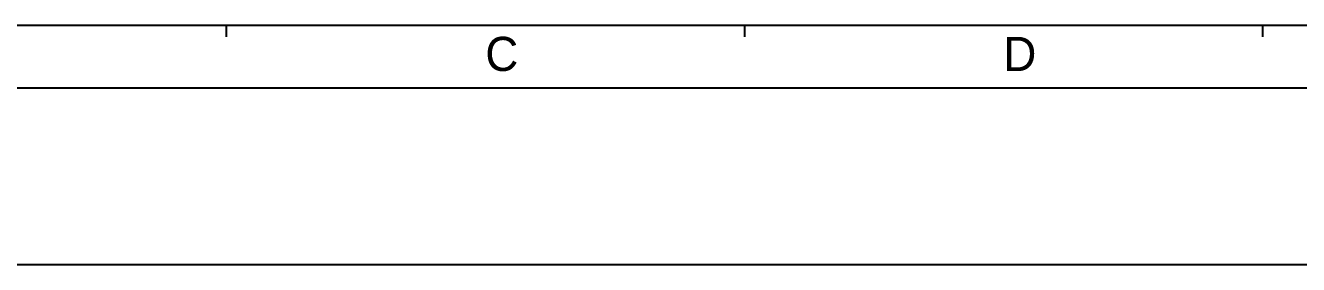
# Model space of a CAD drawing. Header units: millimetres. Extents: x 0 to 420, y 0 to 297.
# Drawn here: x 96.9 to 208.7, y 0 to 21 of the extents above; entities that cross this region are included whole.
import ezdxf

# ---------------------------------------------------------------- set-up
doc = ezdxf.new("R2010")
doc.units = ezdxf.units.MM
doc.header["$LTSCALE"] = 23.1
doc.layers.get('0').update_dxf_attribs({"linetype": 'CONTINUOUS'})
doc.styles.add('TEXTSTYLE_2', font='txt')

msp = doc.modelspace()

# ---------------------------------------------------------------- linework, layer by layer
at = {"color": 4, "linetype": 'CONTINUOUS'}
for p, q in [((396, 21), (23.5, 21)), ((114.5, 21), (114.5, 20)), ((160, 21), (160, 20)), ((205.5, 21), (205.5, 20)), ((401, 15.5), (19, 15.5))]:
    msp.add_line(p, q, dxfattribs=at)
at = {"color": 7, "linetype": 'CONTINUOUS'}
msp.add_line((0, 0), (420, 0), dxfattribs=at)

# ---------------------------------------------------------------- texts
at = {"color": 2, "linetype": 'CONTINUOUS', "char_height": 3, "width": 3, "attachment_point": 1, "line_spacing_factor": 0.9, "style": 'TEXTSTYLE_2'}
for s, insert in [('C', (137.25, 20)), ('D', (182.75, 20))]:
    msp.add_mtext(s, dxfattribs=dict(at, insert=insert))

doc.saveas('drawing.dxf')
